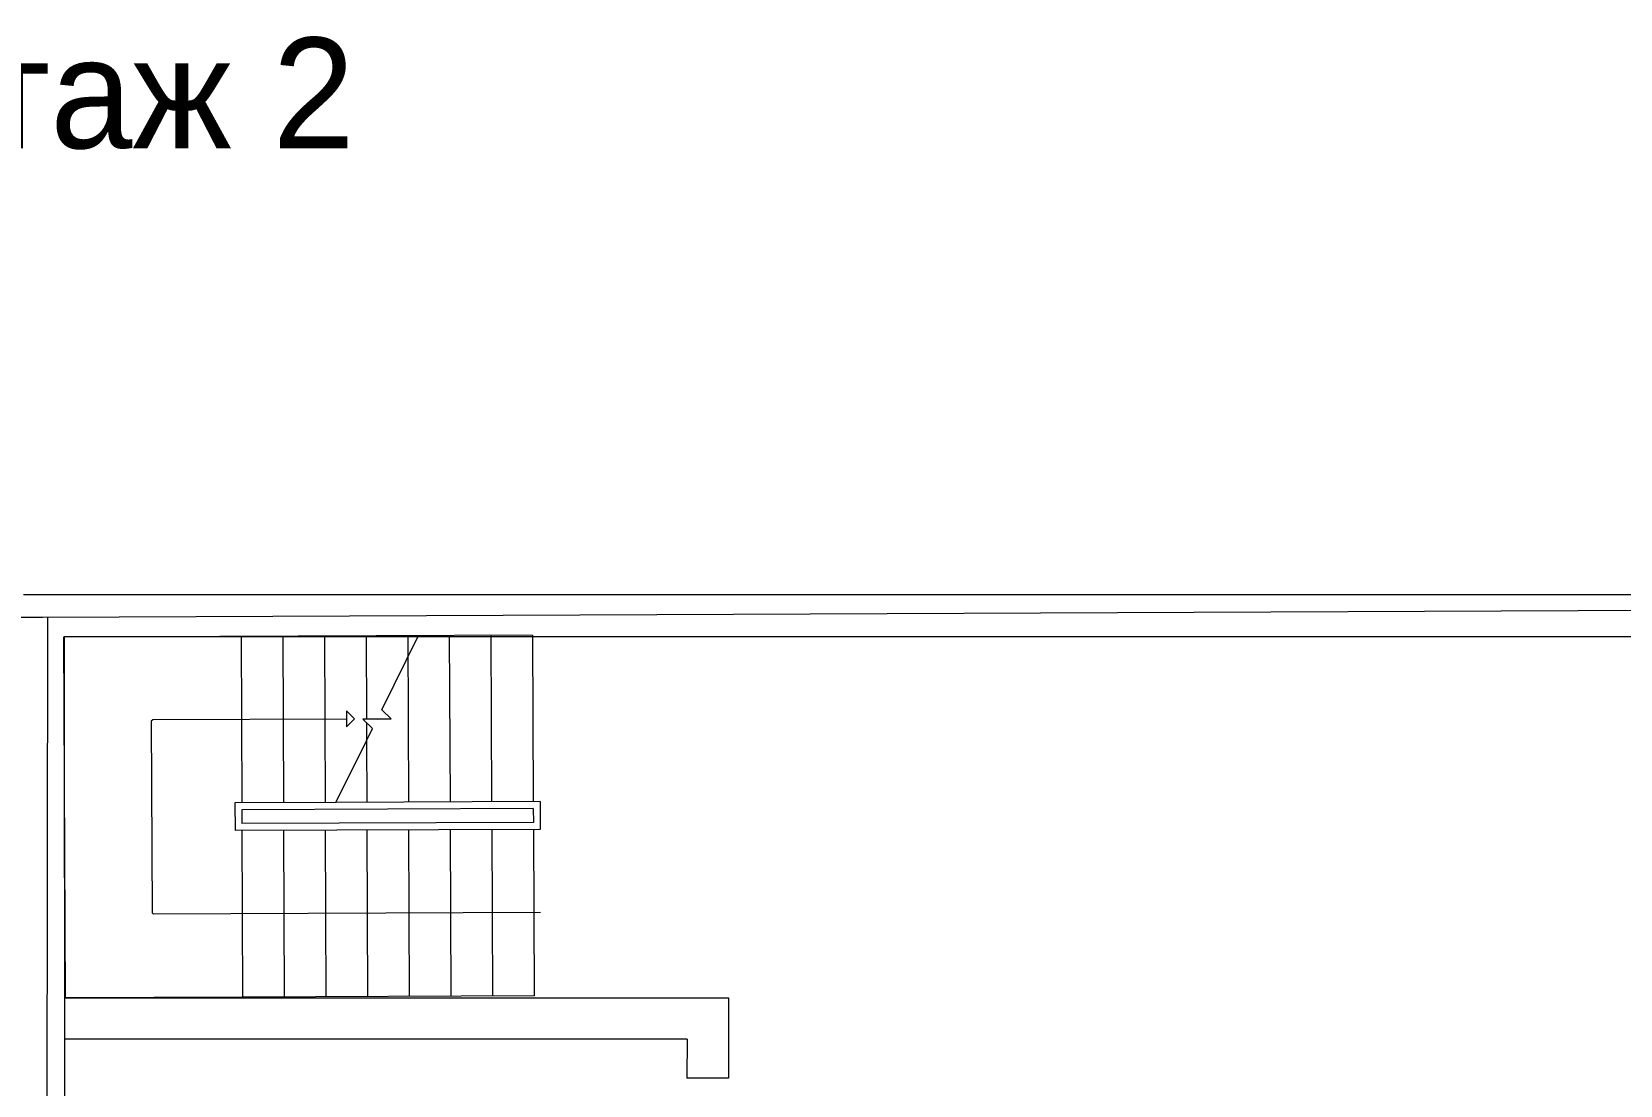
# Model space of a CAD drawing. Header units: inches. Extents: x 164.3 to 247.9, y 15.6 to 56.7.
# Drawn here: x 227.98 to 233.72, y 32.59 to 36.4 of the extents above; entities that cross this region are included whole.
import ezdxf

# ---------------------------------------------------------------- set-up
doc = ezdxf.new("R2010")
doc.units = ezdxf.units.IN
doc.header["$MEASUREMENT"] = 0
doc.layers.get('0').update_dxf_attribs({"lineweight": 0})
for name, color, linetype, lineweight in [('WALL 1 100', 250, 'Continuous', 9), ('окно', 7, 'Continuous', 9), ('провода', 1, 'Continuous', 5)]:
    doc.layers.add(name, color=color, linetype=linetype, lineweight=lineweight)
doc.styles.add('SS Projects_100_notes', font='', dxfattribs={"height": 0.4})
doc.styles.get('SS Projects_100_notes').set_extended_font_data('Bahnschrift')

# ---------------------------------------------------------------- blocks, each defined once
blk = doc.blocks.new('A$C7A17705F')
at = {"color": 0}
for p, q in [((0, 3430), (2600, 3430)), ((600, 2790), (610, 2800)), ((600, 1393), (600, 2790)), ((610, 2800), (1990, 2800)), ((1990, 2800), (2000, 2790)), ((2000, 0), (2000, 2790)), ((1200, 1472), (1200, 2200)), ((1200, 2200), (1400, 2200)), ((1400, 0), (1400, 2200)), ((0, 2150), (1200, 2150)), ((1250, 50), (1250, 2150)), ((1250, 2150), (1350, 2150)), ((1350, 50), (1350, 2150)), ((1400, 2150), (2600, 2150)), ((0, 1850), (1200, 1850)), ((1400, 1850), (2600, 1850)), ((0, 1550), (1200, 1550)), ((1400, 1550), (2600, 1550)), ((1200, 0), (1200, 1472)), ((600, 1172), (600, 1275)), ((0, 1250), (600, 1250)), ((600, 1072), (600, 1172)), ((625, 1250), (757, 1250)), ((757, 1250), (1200, 1250)), ((1400, 1250), (2600, 1250)), ((0, 950), (1200, 950)), ((1400, 950), (2600, 950)), ((0, 650), (1200, 650)), ((1400, 650), (2600, 650)), ((0, 350), (1200, 350)), ((1400, 350), (2600, 350)), ((0, 50), (1200, 50)), ((1250, 50), (1350, 50)), ((1400, 50), (2600, 50)), ((1200, 0), (1400, 0))]:
    blk.add_line(p, q, dxfattribs=at)
for p, q in [((0, 50), (0, 3430)), ((2600, 2150), (2600, 3430)), ((2600, 50), (2600, 2150)), ((540, 1393), (656, 1393)), ((598, 1335), (540, 1393)), ((656, 1393), (598, 1335)), ((1200, 1472), (757, 1250)), ((669, 1206), (600, 1275)), ((600, 1172), (600, 1072)), ((757, 1250), (669, 1206)), ((533, 1138), (0, 872)), ((600, 1072), (533, 1138))]:
    blk.add_line(p, q)

msp = doc.modelspace()

# ---------------------------------------------------------------- linework, layer by layer
at = {"layer": 'WALL 1 100', "color": 0}
for p, q in [((247.9237, 34.3651), (227.9482, 34.3651)), ((228.0955, 34.2151), (228.0982, 31.2151)), ((230.4986, 32.9077), (230.4984, 32.6165)), ((230.3486, 32.7577), (228.0986, 32.7577)), ((230.3486, 32.7577), (230.3473, 32.6165)), ((230.4984, 32.6165), (230.3476, 32.6165))]:
    msp.add_line(p, q, dxfattribs=at)
for points in [[(228.0955, 34.2151), (247.7737, 34.2151)], [(228.0986, 32.9077), (230.4986, 32.9077)]]:
    msp.add_lwpolyline(points, dxfattribs=at)
at = {"layer": 'провода', "color": 1}
for p, q in [((234.8078, 34.3129), (228.0171, 34.283)), ((228.0171, 34.283), (221.2168, 34.2823)), ((228.032, 30.9303), (228.0366, 34.2832))]:
    msp.add_line(p, q, dxfattribs=at)

# ---------------------------------------------------------------- block references
at = {"xscale": -0.0005019681680224143, "yscale": 0.0005019681680224143, "zscale": 0.0005019681680224143, "rotation": 90.23376717836389}
msp.add_blockref('A$C7A17705F', (229.815, 34.2198), dxfattribs=at)

# ---------------------------------------------------------------- texts
at = {"layer": 'окно', "color": 7, "linetype": 'ByBlock', "lineweight": 0, "insert": (225.25, 36.3811), "char_height": 0.4, "attachment_point": 1, "style": 'SS Projects_100_notes'}
msp.add_mtext_dynamic_manual_height_columns('Офис 1, Этаж 2', width=5.784209, gutter_width=1, heights=[0.2402], dxfattribs=at)

doc.saveas('drawing.dxf')
